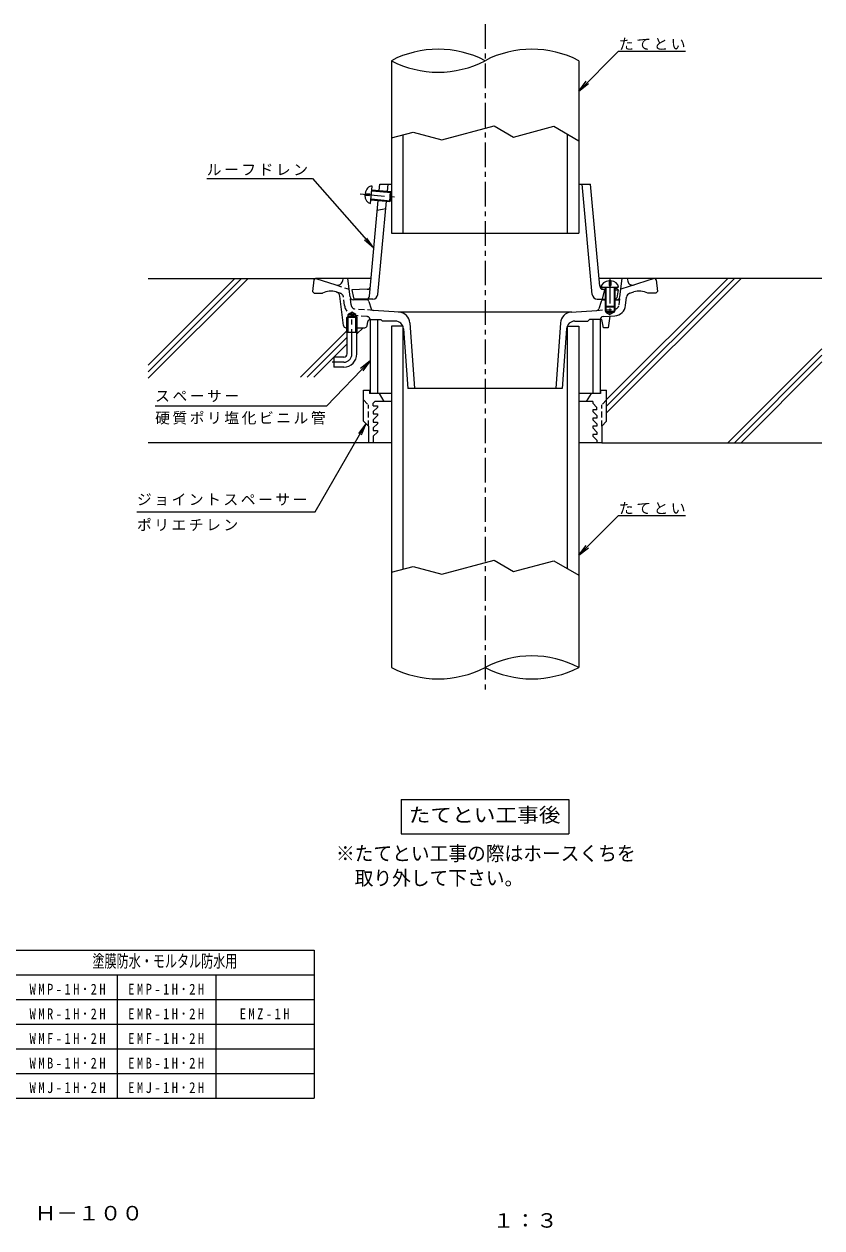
# Model space of a CAD drawing. Units: millimetres, scale not verified. Extents: x -431 to 490, y -402 to 331.
# Drawn here: x 5 to 490, y -402 to 331 of the extents above; entities that cross this region are included whole.
import ezdxf
from ezdxf.enums import TextEntityAlignment as Align

# ---------------------------------------------------------------- set-up
doc = ezdxf.new("R2010")
doc.units = ezdxf.units.MM
doc.header["$LTSCALE"] = 3
for name, pattern in [('CHAIN1', [8, 5, -1, 1, -1]), ('DASHED1', [1.8, 1.2, -0.6]), ('DOUBLE_CHAIN1', [8.8, 5, -1, 0.6, -0.6, 0.6, -1])]:
    doc.linetypes.add(name, pattern=pattern)
for name, color, linetype, lineweight in [('0-0_通り芯', 3, 'Continuous', 9), ('0-1_躯体', 6, 'Continuous', 5), ('0-2_仕上', 2, 'Continuous', 9), ('0-3_建具', 4, 'Continuous', 9), ('0-4_その他', 7, 'Continuous', 9), ('0-5_寸法', 7, 'Continuous', 9), ('0-8', 7, 'Continuous', 9), ('0-A', 4, 'Continuous', 9), ('0-F', 7, 'Continuous', 9), ('3-5', 7, 'Continuous', 9), ('F-5_F-5ﾚｲﾔ', 7, 'Continuous', 9)]:
    doc.layers.add(name, color=color, linetype=linetype, lineweight=lineweight)
doc.styles.add('ＭＳ ゴシック', font='')
doc.styles.get('ＭＳ ゴシック').set_extended_font_data('MS Gothic')

msp = doc.modelspace()

# ---------------------------------------------------------------- linework, layer by layer
at = {"layer": '0-0_通り芯', "linetype": 'CHAIN1'}
for p, q in [((285.324, 330.829), (285.324, -74.531)), ((204.324, 130.055), (204.324, 155.686)), ((199.324, 125.055), (192.362, 125.055))]:
    msp.add_line(p, q, dxfattribs=at)
at = {"layer": '0-0_通り芯'}
for p, q in [((216.001, 176.055), (182.206, 176.055)), ((182.324, 176.055), (194.612, 172.062)), ((198.824, 176.055), (198.481, 174.331)), ((203.204, 164.811), (201.824, 176.055)), ((388.441, 176.055), (354.646, 176.055)), ((367.443, 164.811), (368.824, 176.055)), ((388.324, 176.055), (368.013, 169.456)), ((371.824, 176.055), (372.166, 174.331)), ((181.214, 175.179), (180.324, 168.055)), ((389.433, 175.179), (390.324, 168.055)), ((181.324, 167.055), (180.324, 168.055)), ((181.324, 167.055), (186.324, 167.055)), ((194.998, 167.731), (194.843, 167.781)), ((199.167, 147.378), (197.05, 165.231)), ((213.22, 163.055), (205.189, 163.055)), ((214.652, 162.002), (216.018, 157.622)), ((355.995, 162.002), (354.629, 157.622)), ((357.427, 163.055), (358.824, 163.055)), ((363.823, 163.055), (367.227, 163.055)), ((370.817, 159.466), (371.44, 164.542)), ((373.491, 167.03), (375.804, 167.781)), ((389.324, 167.055), (384.324, 167.055)), ((389.324, 167.055), (390.324, 168.055)), ((201.964, 154.055), (204.324, 155.418)), ((201.964, 143.055), (201.964, 154.055)), ((206.684, 154.055), (201.964, 154.055)), ((206.684, 154.055), (204.324, 155.418)), ((206.684, 143.055), (206.684, 154.055)), ((232.987, 155.479), (217.346, 156.573)), ((338.148, 155.496), (232.499, 155.496)), ((337.66, 155.479), (353.302, 156.573)), ((358.324, 159.143), (358.324, 156.055)), ((358.324, 156.055), (364.323, 156.055)), ((358.824, 158.643), (358.824, 155.555)), ((358.824, 155.555), (361.323, 154.112)), ((363.823, 158.642), (363.823, 155.555)), ((364.323, 159.142), (364.323, 156.055)), ((201.964, 153.055), (201.149, 152.255)), ((207.499, 152.255), (201.149, 152.255)), ((201.149, 143.055), (201.149, 152.255)), ((206.684, 153.055), (201.964, 153.055)), ((207.499, 152.255), (206.684, 153.055)), ((207.499, 143.055), (207.499, 152.255)), ((213.565, 147.261), (214.082, 149.849)), ((215.553, 151.055), (221.824, 151.055)), ((221.824, 151.055), (222.824, 150.055)), ((230.739, 150.055), (222.824, 150.055)), ((239.481, 148.995), (242.334, 109.055)), ((331.166, 148.995), (328.313, 109.055)), ((339.908, 150.055), (347.824, 150.055)), ((348.824, 151.055), (347.824, 150.055)), ((355.324, 151.055), (348.824, 151.055)), ((357.172, 152.834), (364.357, 153.336)), ((200.656, 146.055), (201.964, 146.055)), ((207.499, 143.055), (201.149, 143.055)), ((201.324, 130.055), (201.324, 143.055)), ((206.684, 146.055), (212.094, 146.055)), ((207.324, 130.055), (207.324, 143.055)), ((235.727, 145.411), (238.324, 109.055)), ((334.921, 145.411), (332.324, 109.055)), ((193.324, 128.055), (193.324, 122.055)), ((199.324, 128.055), (193.324, 128.055)), ((199.324, 122.055), (193.324, 122.055)), ((332.324, 109.055), (238.324, 109.055))]:
    msp.add_line(p, q, dxfattribs=at)
at = {"layer": '0-0_通り芯', "linetype": 'DASHED1'}
for p, q in [((194.612, 172.062), (202.634, 169.456)), ((197.157, 167.03), (194.998, 167.731)), ((199.83, 159.466), (199.207, 164.542)), ((203.801, 159.953), (203.204, 164.811)), ((366.847, 159.953), (367.443, 164.811)), ((217.346, 156.573), (206.569, 157.326)), ((353.302, 156.573), (364.078, 157.326)), ((213.475, 152.834), (206.29, 153.336))]:
    msp.add_line(p, q, dxfattribs=at)
at = {"layer": '0-0_通り芯', "linetype": 'DOUBLE_CHAIN1'}
for p, q in [((355.324, 151.055), (356.324, 151.055)), ((361.323, 153.124), (360.324, 146.055))]:
    msp.add_line(p, q, dxfattribs=at)
at = {"layer": '0-0_通り芯'}
msp.add_lwpolyline([(358.824, 155.555), (363.823, 155.555), (361.323, 154.112)], dxfattribs=at)
at = {"layer": '0-0_通り芯', "linetype": 'DOUBLE_CHAIN1'}
msp.add_lwpolyline([(360.324, 146.055), (357.324, 146.055), (356.324, 151.055)], dxfattribs=at)
at = {"layer": '0-0_通り芯'}
for centre, radius, start, end in [((182.206, 175.055), 1, 90, 172.87567), ((388.441, 175.055), 1, 7.12427, 90), ((195.539, 174.916), 3, 251.99994, 348.7693), ((375.108, 174.916), 3, 191.2307, 288.00006), ((191.444, 157.32), 11, 72.00043, 117.74344), ((194.071, 164.878), 3, 6.76268, 72.00015), ((205.189, 165.055), 2, 186.99998, 270), ((213.22, 161.555), 1.5, 17.3269, 90), ((357.427, 161.555), 1.5, 90, 162.6731), ((365.458, 165.055), 2, 270, 353.00002), ((374.418, 164.176), 3, 107.99985, 172.99957), ((379.203, 157.32), 11, 62.25656, 107.99957), ((217.45, 158.069), 1.5, 197.32663, 265.99883), ((232.499, 148.496), 7, 4.0856, 85.99998), ((338.148, 148.496), 7, 94.00002, 175.9144), ((353.197, 158.069), 1.5, 274.00117, 342.67337), ((363.869, 160.319), 7, 273.99982, 353.00027), ((200.656, 147.555), 1.5, 186.76259, 270), ((212.094, 147.555), 1.5, 270, 348.68979), ((215.553, 149.555), 1.5, 90, 168.68979), ((230.739, 145.055), 5, 4.08568, 90), ((339.908, 145.055), 5, 90, 175.91432), ((357.312, 150.838), 2, 93.9994, 173.78514), ((199.324, 130.055), 2, 270, 0), ((199.324, 130.055), 8, 270, 0)]:
    msp.add_arc(centre, radius, start, end, dxfattribs=at)
at = {"layer": '0-0_通り芯', "linetype": 'DASHED1'}
for centre, radius, start, end in [((196.23, 164.176), 3, 7.00043, 72.00015), ((206.778, 160.319), 7, 186.99973, 266.00018), ((206.778, 160.319), 3, 186.99973, 266.00018), ((363.869, 160.319), 3, 273.99982, 353.00027), ((213.335, 150.838), 2, 6.21486, 86.0006)]:
    msp.add_arc(centre, radius, start, end, dxfattribs=at)
at = {"layer": '0-0_通り芯', "linetype": 'CHAIN1'}
msp.add_arc((199.324, 130.055), 5, 270, 0, dxfattribs=at)
at = {"layer": '0-1_躯体'}
for p, q in [((211.324, 89.055), (211.324, 108.055)), ((211.324, 108.055), (215.324, 108.055)), ((215.074, 108.055), (215.074, 106.055)), ((228.324, 106.055), (215.074, 106.055)), ((220.824, 106.055), (223.824, 101.055)), ((355.574, 106.055), (342.324, 106.055)), ((349.824, 106.055), (346.824, 101.055)), ((355.324, 108.055), (359.324, 108.055)), ((355.574, 108.055), (355.574, 106.055)), ((359.324, 89.055), (359.324, 108.055)), ((217.324, 95.055), (219.824, 97.555)), ((228.324, 101.055), (218.324, 101.055)), ((350.824, 101.055), (342.324, 101.055)), ((350.824, 101.055), (350.824, 100.055)), ((353.324, 97.555), (350.824, 100.055)), ((353.324, 96.055), (353.324, 97.555)), ((217.324, 95.055), (217.324, 93.555)), ((217.324, 90.055), (219.824, 92.555)), ((217.324, 90.055), (217.324, 88.555)), ((217.324, 88.555), (219.824, 88.555)), ((353.324, 92.555), (350.824, 95.055)), ((353.324, 87.555), (350.824, 90.055)), ((353.324, 92.555), (353.324, 91.055)), ((217.324, 85.055), (219.824, 87.555)), ((217.324, 85.055), (217.324, 83.555)), ((217.324, 80.055), (219.824, 82.555)), ((353.324, 86.055), (350.824, 86.055)), ((353.324, 82.555), (350.824, 85.055)), ((353.324, 87.555), (353.324, 86.055)), ((353.324, 82.555), (353.324, 81.055)), ((228.324, 76.055), (214.324, 76.055)), ((217.324, 80.055), (217.324, 76.055)), ((356.324, 76.055), (342.324, 76.055)), ((353.324, 77.555), (350.824, 80.055)), ((353.324, 77.555), (353.324, 76.055))]:
    msp.add_line(p, q, dxfattribs=at)
at = {"layer": '0-1_躯体', "linetype": 'DASHED1'}
for p, q in [((211.324, 102.055), (214.324, 99.055)), ((214.324, 86.055), (214.324, 99.055)), ((359.324, 102.055), (356.324, 99.055)), ((356.324, 86.055), (356.324, 99.055))]:
    msp.add_line(p, q, dxfattribs=at)
at = {"layer": '0-1_躯体'}
for points in [[(217.324, 98.555), (217.324, 100.055), (218.324, 101.055)], [(217.324, 98.555), (219.824, 98.555), (219.824, 97.555)], [(353.324, 96.055), (350.824, 96.055), (350.824, 95.055)], [(211.324, 89.055), (214.324, 86.055), (214.324, 76.055)], [(217.324, 93.555), (219.824, 93.555), (219.824, 92.555)], [(217.324, 88.555), (219.824, 88.555), (219.824, 87.555)], [(353.324, 91.055), (350.824, 91.055), (350.824, 90.055)], [(359.324, 89.055), (356.324, 86.055), (356.324, 76.055)], [(217.324, 83.555), (219.824, 83.555), (219.824, 82.555)], [(353.324, 86.055), (350.824, 86.055), (350.824, 85.055)], [(353.324, 81.055), (350.824, 81.055), (350.824, 80.055)]]:
    msp.add_lwpolyline(points, dxfattribs=at)
at = {"layer": '0-2_仕上', "color": 6, "linetype": 'CHAIN1', "lineweight": 5}
msp.add_line((209.276, 227.523), (231.738, 225.482), dxfattribs=at)
at = {"layer": '0-2_仕上', "color": 6, "lineweight": 5}
for p, q in [((212.326, 227.748), (215.196, 227.488)), ((215.105, 226.492), (215.196, 227.488)), ((215.671, 221.671), (216.622, 232.128)), ((216.373, 229.389), (228.324, 228.303)), ((216.418, 229.887), (227.871, 228.846)), ((220.857, 229.483), (221.221, 233.496)), ((221.221, 233.496), (228.324, 233.496)), ((225.906, 229.025), (226.324, 233.496)), ((227.328, 222.871), (227.871, 228.846)), ((227.871, 228.846), (228.324, 228.303)), ((227.871, 223.323), (228.324, 228.303)), ((342.324, 233.496), (349.426, 233.496)), ((350.608, 166.217), (344.324, 233.496)), ((355.084, 171.237), (349.426, 233.496)), ((212.235, 226.753), (215.105, 226.492)), ((215.025, 165.315), (220.314, 223.508)), ((215.875, 223.911), (227.328, 222.871)), ((215.92, 224.41), (227.871, 223.323)), ((220.039, 166.217), (225.348, 223.05)), ((227.328, 222.871), (227.871, 223.323)), ((219.767, 217.496), (224.922, 218.496)), ((213.663, 169.42), (204.324, 168.996)), ((204.324, 168.996), (205.174, 164.317)), ((356.074, 170.643), (366.574, 170.643)), ((358.073, 169.371), (356.574, 163.496)), ((356.893, 170.426), (358.324, 170.36)), ((356.985, 169.42), (358.324, 169.359)), ((358.324, 170.643), (358.324, 159.143)), ((358.824, 170.643), (358.824, 158.643)), ((360.824, 174.525), (360.824, 171.643)), ((360.824, 171.643), (361.824, 171.643)), ((361.824, 174.525), (361.824, 171.643)), ((363.824, 170.643), (363.824, 158.643)), ((364.324, 170.643), (364.324, 159.143)), ((364.324, 170.088), (365.324, 170.042)), ((364.324, 169.087), (366.324, 168.996)), ((365.324, 170.042), (366.324, 168.996)), ((366.324, 168.996), (365.473, 164.317)), ((217.052, 163.496), (206.158, 163.496)), ((353.595, 163.496), (358.324, 163.496)), ((364.489, 163.496), (364.324, 163.496)), ((358.324, 159.143), (364.324, 159.143)), ((358.324, 159.143), (358.824, 158.643)), ((358.824, 158.643), (363.824, 158.643)), ((364.324, 159.143), (363.824, 158.643))]:
    msp.add_line(p, q, dxfattribs=at)
for centre, radius, start, end in [((213.572, 171.418), 2, 272.6017, 354.80721), ((356.984, 172.423), 2, 185.19279, 267.39825), ((357.075, 171.418), 2, 185.19279, 267.3983), ((206.158, 164.496), 1, 190.30556, 270), ((213.034, 165.496), 2, 270, 354.80827), ((217.052, 166.496), 3, 270, 354.66302), ((353.595, 166.496), 3, 185.3369, 270), ((364.489, 164.496), 1, 270, 349.69444)]:
    msp.add_arc(centre, radius, start, end, dxfattribs=at)
for centre, major_axis, start_param, end_param in [((216.147, 226.899), (0.475, 5.228), 6.2831853, 7.7585936), ((216.147, 226.899), (0.475, 5.228), 1.6661844, 3.1415927), ((361.323, 170.643), (5.25, 0), 1.6661844, 3.1415927), ((361.323, 170.643), (5.25, 0), 6.2831853, 7.7585936)]:
    msp.add_ellipse(centre, major_axis=major_axis, ratio=0.7428, start_param=start_param, end_param=end_param, dxfattribs=at)
at = {"layer": '0-3_建具'}
for p, q in [((342.324, 308.547), (342.324, 203.496)), ((335.324, 263.842), (335.324, 203.496)), ((235.324, 263.442), (235.324, 203.496)), ((215.324, 151.055), (215.324, 106.055)), ((219.824, 151.055), (219.824, 106.055)), ((235.324, 147.051), (228.324, 147.051)), ((228.324, 147.051), (228.324, -60.687)), ((235.324, 147.051), (235.324, -0.903)), ((335.324, 147.051), (342.324, 147.051)), ((335.324, 147.051), (335.324, -0.503)), ((342.324, 147.051), (342.324, -60.687)), ((350.824, 151.055), (350.824, 106.055)), ((355.324, 151.055), (355.324, 106.055))]:
    msp.add_line(p, q, dxfattribs=at)
msp.add_lwpolyline([(228.324, 308.547), (228.324, 203.496), (342.324, 203.496)], dxfattribs=at)
for centre, start, end in [((256.824, 254.029), 62.40096, 117.59904), ((313.824, 254.029), 62.40096, 117.59904), ((256.824, 363.065), 242.40096, 297.59904), ((313.824, -115.204), 62.40096, 117.59904), ((256.824, -6.169), 242.40096, 297.59904), ((313.824, -6.169), 242.40096, 297.59904)]:
    msp.add_arc(centre, 61.518, start, end, dxfattribs=at)
at = {"layer": '0-4_その他'}
for p, q in [((366.62, 314.365), (407.278, 314.365)), ((366.62, 31.82), (407.278, 31.82))]:
    msp.add_line(p, q, dxfattribs=at)
at = {"layer": '0-5_寸法'}
for p, q in [((342.324, 290.069), (346.889, 296.019)), ((228.324, 261.567), (241.563, 265.114)), ((217.67, 194.412), (213.479, 200.632)), ((188.909, 98.359), (215.324, 125.912)), ((215.324, 125.912), (209.471, 121.222)), ((215.324, 125.912), (210.884, 119.867)), ((342.324, 7.524), (348.274, 12.09)), ((228.324, -2.779), (241.563, 0.768)), ((234.324, -141.041), (234.324, -162.041)), ((234.324, -162.041), (336.324, -162.041))]:
    msp.add_line(p, q, dxfattribs=at)
for points in [[(366.62, 314.365), (342.324, 290.069), (348.274, 294.635)], [(241.563, 265.114), (259.104, 260.414), (290.804, 268.908), (302.676, 262.054)], [(302.676, 262.054), (327.091, 268.596), (342.324, 259.801)], [(180.254, 236.755), (217.67, 194.412), (212.012, 199.336)], [(366.62, 31.82), (342.324, 7.524), (346.889, 13.474)], [(241.563, 0.768), (259.104, -3.932), (290.804, 4.563), (302.676, -2.292)], [(302.676, -2.292), (327.091, 4.25), (342.324, -4.545)], [(234.324, -141.041), (336.324, -141.041), (336.324, -162.041)]]:
    msp.add_lwpolyline(points, dxfattribs=at)
at = {"layer": '0-8'}
for p, q in [((80.324, 176.055), (182.324, 176.055)), ((141.104, 176.055), (80.324, 115.274)), ((133.104, 176.055), (80.324, 123.274)), ((137.104, 176.055), (80.324, 119.274)), ((441.104, 176.055), (359.324, 94.275)), ((437.104, 176.055), (359.324, 98.275)), ((433.104, 176.055), (359.324, 102.275)), ((490.324, 176.055), (388.324, 176.055)), ((201.149, 144.1), (173.082, 116.033)), ((201.324, 140.275), (177.082, 116.033)), ((211.104, 146.055), (207.324, 142.275)), ((201.324, 136.275), (181.082, 116.033)), ((490.324, 133.275), (433.104, 76.055)), ((490.324, 129.275), (437.104, 76.055)), ((490.324, 125.275), (441.104, 76.055)), ((214.324, 76.055), (80.324, 76.055))]:
    msp.add_line(p, q, dxfattribs=at)
at = {"layer": '0-A', "linetype": 'CHAIN1'}
msp.add_line((361.323, 175.714), (361.323, 153.711), dxfattribs=at)
at = {"layer": '0-F'}
msp.add_line((356.324, 76.055), (490.324, 76.055), dxfattribs=at)
at = {"layer": '3-5'}
for p, q in [((115.944, 236.755), (180.254, 236.755)), ((188.909, 98.359), (84.543, 98.359)), ((212.843, 87.536), (208.277, 81.586))]:
    msp.add_line(p, q, dxfattribs=at)
msp.add_lwpolyline([(73.474, 34.055), (181.966, 34.055), (212.843, 87.536), (209.973, 80.607)], dxfattribs=at)
at = {"layer": 'F-5_F-5ﾚｲﾔ'}
for p, q in [((-250.601, -232.845), (181.399, -232.845)), ((181.399, -232.845), (181.399, -322.845)), ((-250.601, -247.845), (181.399, -247.845)), ((61.399, -247.845), (61.399, -322.845)), ((121.399, -247.845), (121.399, -322.845)), ((-250.601, -262.845), (181.399, -262.845)), ((-178.601, -277.845), (181.399, -277.845)), ((-250.601, -292.845), (181.399, -292.845)), ((-178.601, -307.845), (181.399, -307.845)), ((-250.601, -322.845), (181.399, -322.845))]:
    msp.add_line(p, q, dxfattribs=at)

# ---------------------------------------------------------------- texts
at = {"layer": '0-5_寸法', "color": 2, "style": 'ＭＳ ゴシック', "width": 1.1}
msp.add_text('たてとい工事後', height=8.798, dxfattribs=at).set_placement((238.824, -157.541), align=Align.BOTTOM_LEFT)
at = {"layer": '0-5_寸法', "char_height": 6.598, "attachment_point": 7, "style": 'ＭＳ ゴシック'}
for insert in [(366.778, 315.078), (366.778, 32.533)]:
    msp.add_mtext('\\T1.17;たてとい', dxfattribs=dict(at, insert=insert))
at = {"layer": '3-5', "color": 2, "style": 'ＭＳ ゴシック', "width": 0.95}
for s, p in [('※たてとい工事の際はホースくちを', (194.574, -180.958)), ('\u3000取り外して下さい。', (194.574, -195.944))]:
    msp.add_text(s, height=8.798, dxfattribs=at).set_placement(p, align=Align.BOTTOM_LEFT)
at = {"layer": '3-5', "char_height": 6.598, "attachment_point": 7, "style": 'ＭＳ ゴシック'}
for s, insert in [('\\T1.17;ルーフドレン', (115.944, 238.539)), ('\\T1.17;スペーサー', (84.543, 100.776)), ('\\T1.17;硬質ポリ塩化ビニル管', (84.543, 87.072)), ('\\T1.17;ジョイントスペーサー', (73.474, 37.684)), ('\\T1.17;ポリエチレン', (73.474, 22.331))]:
    msp.add_mtext(s, dxfattribs=dict(at, insert=insert))
at = {"layer": 'F-5_F-5ﾚｲﾔ', "style": 'ＭＳ ゴシック', "width": 0.7}
msp.add_text('塗膜防水・モルタル防水用', height=7.698, dxfattribs=at).set_placement((46.399, -245.595), align=Align.BOTTOM_LEFT)
at = {"layer": 'F-5_F-5ﾚｲﾔ', "color": 2, "style": 'ＭＳ ゴシック', "width": 1.1}
for s, p in [('仮設排水ホース対応型ルーフドレン\u3000Ｈ－１００', (-213.15, -399.9)), ('１：３', (290.034, -404.343))]:
    msp.add_text(s, height=8.798, dxfattribs=at).set_placement(p, align=Align.BOTTOM_LEFT)
at = {"layer": 'F-5_F-5ﾚｲﾔ', "char_height": 6.598, "attachment_point": 7, "style": 'ＭＳ ゴシック'}
for s, insert in [('\\T1.39;\\W0.85;WMP-1H･2H', (8.149, -259.845)), ('\\T1.39;\\W0.85;EMP-1H･2H', (68.149, -259.845)), ('\\T1.39;\\W0.85;WMR-1H･2H', (8.149, -274.845)), ('\\T1.39;\\W0.85;EMR-1H･2H', (68.149, -274.845)), ('\\T1.39;\\W0.85;EMZ-1H', (136.024, -274.845)), ('\\T1.39;\\W0.85;WMF-1H･2H', (8.149, -289.845)), ('\\T1.39;\\W0.85;EMF-1H･2H', (68.149, -289.845)), ('\\T1.39;\\W0.85;WMB-1H･2H', (8.149, -304.845)), ('\\T1.39;\\W0.85;EMB-1H･2H', (68.149, -304.845)), ('\\T1.39;\\W0.85;WMJ-1H･2H', (8.149, -319.845)), ('\\T1.39;\\W0.85;EMJ-1H･2H', (68.149, -319.845))]:
    msp.add_mtext(s, dxfattribs=dict(at, insert=insert))

doc.saveas('drawing.dxf')
